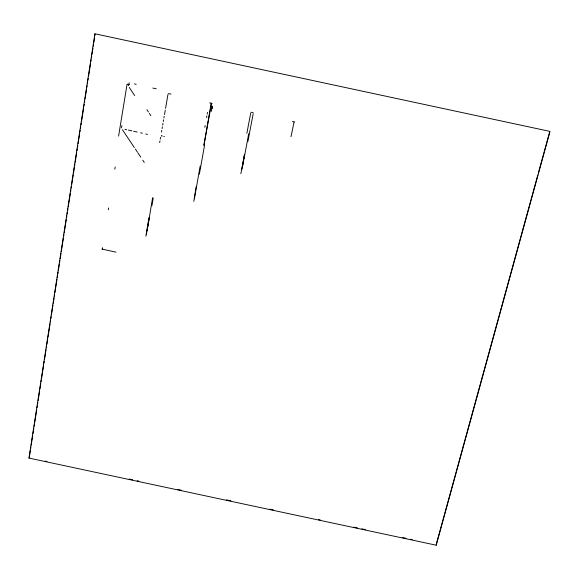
<?xml version="1.0" encoding="UTF-8"?>
<svg xmlns="http://www.w3.org/2000/svg" width="579" height="579" viewBox="0 0 579 579"><rect width="100%" height="100%" fill="white"/><g stroke="black" fill="none" stroke-linecap="round" stroke-linejoin="round"><path stroke-width="0.87" d="M108.338 209.743L108.649 207.955M114.78 169.234L115.207 167.027M121.467 127.836L121.901 125.6M128.422 85.489L129.189 82.725M28.95 458.076L94.913 33.785L550.05 131.433L436.24 545.215L28.95 458.076L29.254 457.685M29.391 456.795L30.369 450.549M30.644 448.761L30.919 446.974M31.201 445.193L32.728 435.379M33.003 433.591L33.835 428.236M34.11 426.455L34.393 424.668M34.668 422.887L36.752 409.498M37.027 407.717L37.302 405.93M37.584 404.149L37.859 402.362M38.142 400.574L39.661 390.76M39.944 388.979L40.776 383.624M41.051 381.836L41.333 380.056M41.608 378.268L43.693 364.886M43.968 363.098L44.243 361.318M44.525 359.53L46.052 349.716M46.327 347.928L46.602 346.148M46.885 344.36L47.717 339.012M47.992 337.224L50.076 323.842M50.351 322.054L50.626 320.274M50.909 318.486L51.184 316.699M51.459 314.918L52.986 305.104M53.268 303.316L54.1 297.961M54.375 296.18L54.65 294.393M54.933 292.612L57.01 279.223M57.292 277.442L57.567 275.655M57.842 273.874L58.124 272.087M58.399 270.299L59.369 264.053M59.651 262.273L59.926 260.485M60.202 258.704L61.034 253.349M61.316 251.561L63.393 238.179M63.676 236.398L63.951 234.611M64.233 232.823L64.508 231.043M64.783 229.255L66.31 219.441M66.592 217.661L66.867 215.873M67.142 214.085L67.425 212.305M67.7 210.517L67.975 208.737M68.257 206.949L70.334 193.567M70.616 191.779L70.891 189.999M71.166 188.211L71.449 186.424M71.724 184.643L73.251 174.829M73.526 173.041L74.358 167.686M74.64 165.905L74.915 164.118M75.19 162.337L76.718 152.523M77 150.735L77.275 148.948M77.55 147.167L77.832 145.38M78.107 143.599L78.382 141.812M78.664 140.031L79.634 133.785M79.909 131.998L80.192 130.21M80.467 128.429L80.742 126.642M81.024 124.861L81.299 123.074M81.574 121.293L83.658 107.904M83.933 106.123L84.216 104.336M84.491 102.548L84.773 100.768M85.048 98.98L86.575 89.166M86.85 87.386L87.132 85.598M87.407 83.81L87.682 82.03M87.965 80.242L88.24 78.462M88.515 76.674L90.599 63.292M90.874 61.504L91.156 59.724M91.431 57.936L91.706 56.156M91.989 54.368L92.958 48.122M93.233 46.334L93.516 44.554M93.791 42.766L94.623 37.418M94.898 35.63L94.913 33.785M146.313 234.56L149.259 217.907M118.594 136.108L127.09 84.15L129.45 84.729M145.886 236.29L148.919 217.849M147.232 230.203L152.581 197.815M151.922 205.748L153.232 197.88M159.681 142.629L159.978 140.871M160.274 139.119L160.571 137.361M161.476 132.092L161.78 130.333M162.084 128.574L162.388 126.823M162.692 125.064L162.996 123.305M163.292 121.547L163.596 119.788M163.9 118.029L164.204 116.278M164.508 114.519L165.268 110.126M165.565 108.367L167.99 94.305M211.197 103.214L203.902 145.387L211.538 103.294L209.656 102.845M194.378 198.821L200.153 166.093M204.517 145.488L199.364 174.185M204.836 127.264L205.147 125.505M206.58 117.617L206.898 115.865M207.21 114.114L207.528 112.362M211.791 108.765L212.269 106.131L211.321 111.378M211.856 108.765L212.175 107.014M193.791 201.427L196.201 186.503M240.857 173.729L244.468 154.513L241.892 169.401M242.34 167.678L248.731 133.706M247.87 141.631L253.226 113.593M246.864 133.286L250.729 113.035M291.005 136.709L294.081 121.908L292.438 121.532M102.461 247.631L102.172 249.592M436.363 543.862L537.79 174.981M538.275 173.237L549.543 132.251M128.241 84.838L128.799 84.447M164.414 136.579L163.777 136.478M170.986 94.109L168.482 93.545M211.538 103.294L212.16 103.409M253.11 112.666L251.148 112.217M294.393 121.974L294.081 121.908M45.176 461.087L46.942 461.47M129.204 479.065L132.743 479.825M137.165 480.773L138.931 481.149M177.847 489.472L181.386 490.232M226.498 499.88L230.92 500.828M269.836 509.158L273.375 509.911M318.486 519.566L320.252 519.942M353.863 527.136L357.402 527.889M361.824 528.837L365.363 529.59M402.514 537.544L406.045 538.296M410.475 539.244L412.241 539.621M102.165 249.122L116.024 252.162M134.437 83.912L136.188 84.302M152.805 88.059L156.301 88.848M124.934 129.298L126.678 129.689M128.415 130.08L131.889 130.861M133.633 131.252L137.107 132.041M140.581 132.823L142.325 133.213M145.799 134.002L147.536 134.393M122.393 129.689L134.364 147.573M135.363 149.064L137.353 152.045M137.853 152.791L140.813 157.22M142.781 160.166L144.258 162.381M146.9 109.692L148.383 111.95M149.368 113.455L150.851 115.713M129.291 87.436L134.639 95.564M436.125 544.73L436.24 545.215M161.975 135.978L161.527 135.862L161.975 135.978"/></g></svg>
